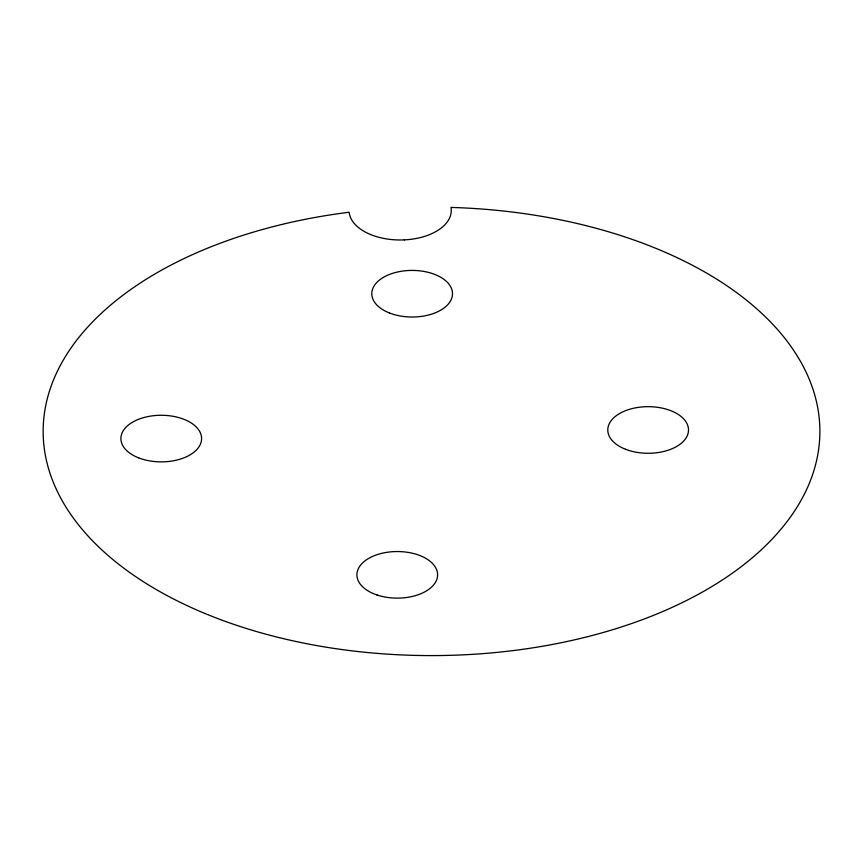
<?xml version="1.0" encoding="UTF-8"?>
<svg xmlns="http://www.w3.org/2000/svg" width="863" height="863" viewBox="0 0 863 863"><rect width="100%" height="100%" fill="white"/><g stroke="black" fill="none" stroke-linecap="round" stroke-linejoin="round"><path stroke-width="1.29" d="M138.63 457.865A40.345 23.29 0 0 0 201.489 440.238A40.345 23.29 0 0 0 143.614 417.616A40.345 23.29 0 0 0 138.63 457.865M377.088 595.006A40.345 23.29 0 0 0 437.606 574.834A40.345 23.29 0 0 0 377.088 554.661A40.345 23.29 0 0 0 377.088 595.006M625.535 449.267A40.345 23.29 0 0 0 688.404 431.64A40.345 23.29 0 0 0 630.529 409.019A40.345 23.29 0 0 0 625.535 449.267M389.526 313.01A40.345 23.29 0 0 0 452.395 295.383A40.345 23.29 0 0 0 394.51 272.762A40.345 23.29 0 0 0 389.526 313.01M404.326 239.882A51.122 29.515 0 0 0 451.004 207.422A388.372 224.229 0 0 1 774.963 536.052A388.372 224.229 0 0 1 122.201 566.959A388.372 224.229 0 0 1 349.127 212.244A51.122 29.515 0 0 0 404.326 239.882"/></g></svg>
